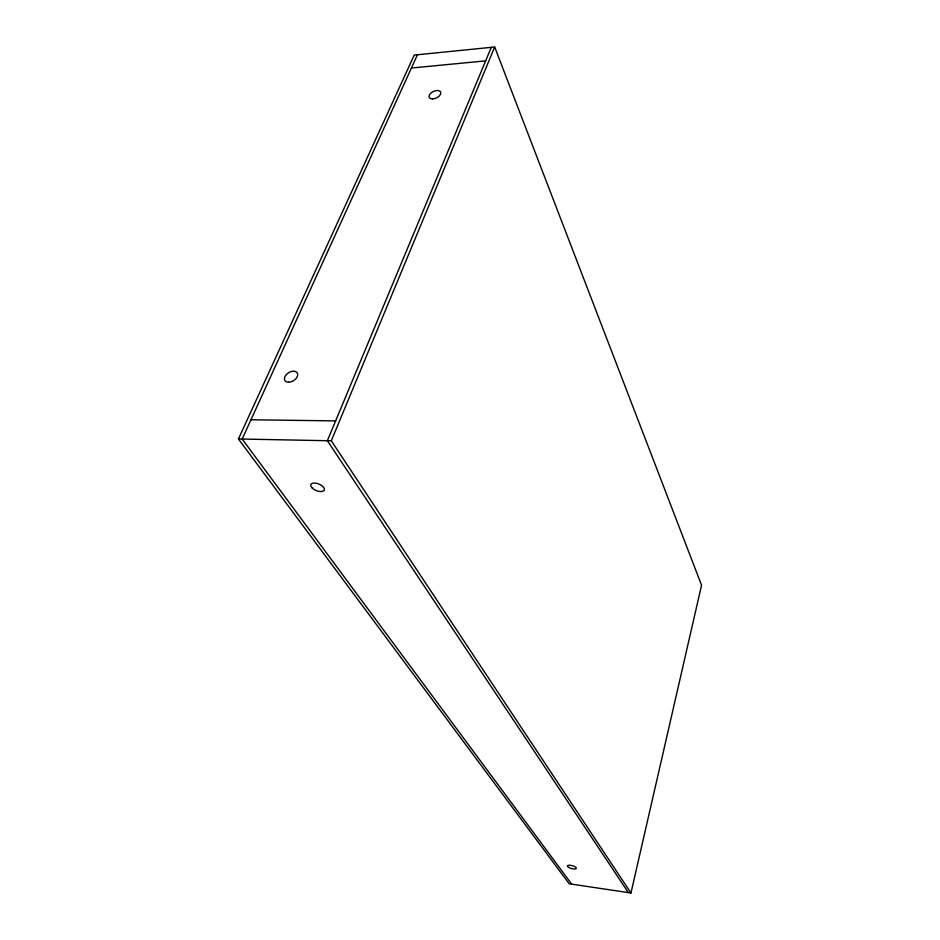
<?xml version="1.0" encoding="UTF-8"?>
<svg xmlns="http://www.w3.org/2000/svg" width="940" height="940" viewBox="0 0 940 940"><rect width="100%" height="100%" fill="white"/><g stroke="black" fill="none" stroke-linecap="round" stroke-linejoin="round"><path stroke-width="1.41" d="M630.952 893L701.557 585.232L494.675 47L414.223 55.084L238.443 438.968L569.158 883.764L630.952 893L331.315 440.801L238.443 438.968M331.315 440.801L494.675 47M491.279 47.341L327.367 440.731L628.355 892.612M417.466 54.755L242.167 439.039L571.673 884.141M411.414 68.032L485.639 60.865M250.957 419.769L335.627 420.897M288.603 382.239A7.261 4.712 -31.9 0 0 297.651 373.909A7.261 4.712 -31.9 0 0 286.935 373.944A7.261 4.712 -31.9 0 0 288.603 382.239M432.482 98.923A6.322 3.584 -25.2 0 0 440.813 92.567A6.322 3.584 -25.2 0 0 431.46 92.625A6.322 3.584 -25.2 0 0 432.482 98.923M568.759 867.456A4.653 1.481 15.4 0 0 576.244 868.548A4.653 1.481 15.4 0 0 570.58 865.329A4.653 1.481 15.4 0 0 568.759 867.456M311.88 487.696A7.285 3.537 22.1 0 0 323.76 490.774A7.285 3.537 22.1 0 0 317.062 483.419A7.285 3.537 22.1 0 0 311.88 487.696"/></g></svg>
